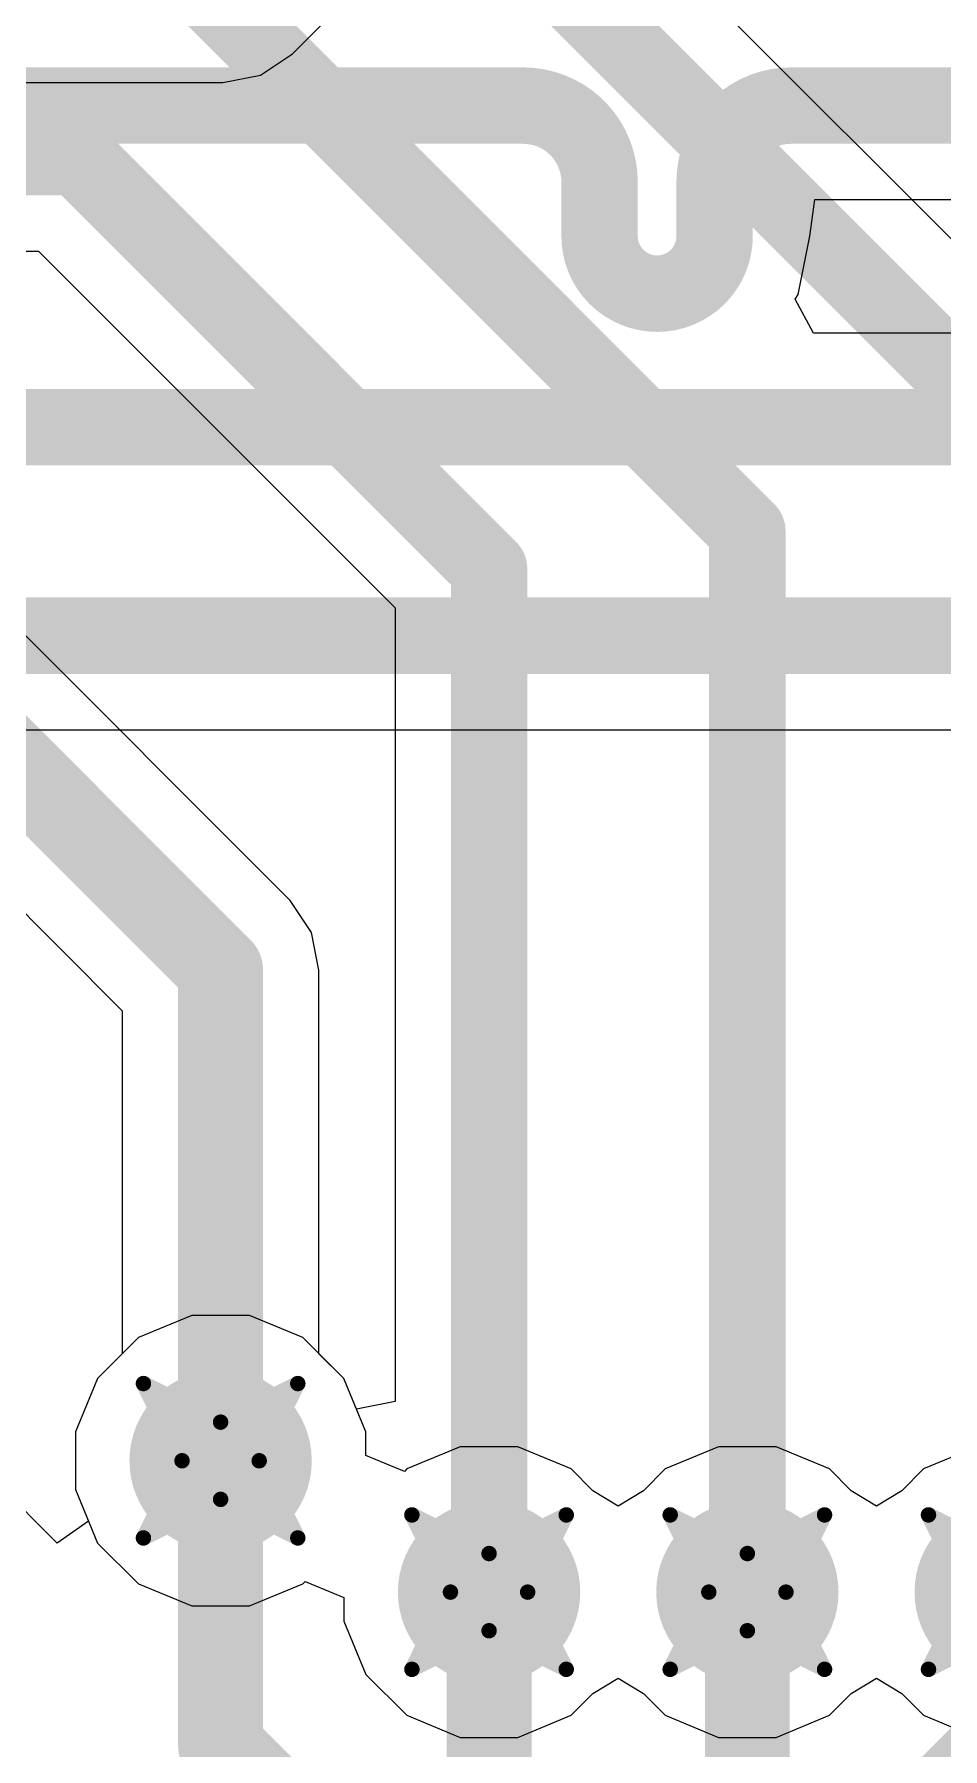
# Model space of a CAD drawing. Header units: inches. Extents: x -3 to 289, y -11 to 89.
# Drawn here: x 96.69 to 99.68, y 15.02 to 20.66 of the extents above; entities that cross this region are included whole.
import ezdxf

# ---------------------------------------------------------------- set-up
doc = ezdxf.new("R2010")
doc.units = ezdxf.units.IN
for name, color, linetype in [('Bottom Layer', 5, 'Continuous'), ('Drill Drawing', 1, 'Continuous'), ('Layer 1', 16, 'Continuous'), ('Layer 2', 76, 'Continuous'), ('Top Layer', 1, 'Continuous'), ('Via Holes', 16, 'Continuous')]:
    doc.layers.add(name, color=color, linetype=linetype)

msp = doc.modelspace()

# ---------------------------------------------------------------- hatches: boundary and pattern name
at = {"layer": 'Bottom Layer'}
h = msp.add_hatch(color=5, dxfattribs=at)
edge = h.paths.add_edge_path()
edge.add_arc((97.3041, 15.9709), 0.3, 0, 360)
h = msp.add_hatch(color=5, dxfattribs=at)
edge = h.paths.add_edge_path()
edge.add_arc((98.1875, 15.5387), 0.3, 0, 360)
h = msp.add_hatch(color=5, dxfattribs=at)
edge = h.paths.add_edge_path()
edge.add_arc((99.0375, 15.5387), 0.3, 0, 360)
h = msp.add_hatch(color=5, dxfattribs=at)
edge = h.paths.add_edge_path()
edge.add_arc((99.8875, 15.5387), 0.3, 0, 360)
at = {"layer": 'Layer 1'}
h = msp.add_hatch(color=16, dxfattribs=at)
edge = h.paths.add_edge_path()
edge.add_arc((97.3041, 15.9709), 0.3, 0, 360)
h = msp.add_hatch(color=16, dxfattribs=at)
edge = h.paths.add_edge_path()
edge.add_arc((98.1875, 15.5387), 0.3, 0, 360)
h = msp.add_hatch(color=16, dxfattribs=at)
edge = h.paths.add_edge_path()
edge.add_arc((99.0375, 15.5387), 0.3, 0, 360)
h = msp.add_hatch(color=16, dxfattribs=at)
edge = h.paths.add_edge_path()
edge.add_arc((99.8875, 15.5387), 0.3, 0, 360)
at = {"layer": 'Layer 2'}
h = msp.add_hatch(color=76, dxfattribs=at)
edge = h.paths.add_edge_path()
edge.add_arc((97.3041, 15.9709), 0.3, 0, 360)
h = msp.add_hatch(color=76, dxfattribs=at)
edge = h.paths.add_edge_path()
edge.add_arc((98.1875, 15.5387), 0.3, 0, 360)
h = msp.add_hatch(color=76, dxfattribs=at)
edge = h.paths.add_edge_path()
edge.add_arc((99.0375, 15.5387), 0.3, 0, 360)
h = msp.add_hatch(color=76, dxfattribs=at)
edge = h.paths.add_edge_path()
edge.add_arc((99.8875, 15.5387), 0.3, 0, 360)
at = {"layer": 'Top Layer'}
h = msp.add_hatch(color=1, dxfattribs=at)
edge = h.paths.add_edge_path()
edge.add_arc((97.3041, 15.9709), 0.3, 0, 360)
h = msp.add_hatch(color=1, dxfattribs=at)
edge = h.paths.add_edge_path()
edge.add_arc((98.1875, 15.5387), 0.3, 0, 360)
h = msp.add_hatch(color=1, dxfattribs=at)
edge = h.paths.add_edge_path()
edge.add_arc((99.0375, 15.5387), 0.3, 0, 360)
h = msp.add_hatch(color=1, dxfattribs=at)
edge = h.paths.add_edge_path()
edge.add_arc((99.8875, 15.5387), 0.3, 0, 360)
at = {"layer": 'Via Holes'}
h = msp.add_hatch(color=7, dxfattribs=at)
edge = h.paths.add_edge_path()
edge.add_arc((97.3041, 15.9709), 0.15, 0, 360)
h = msp.add_hatch(color=7, dxfattribs=at)
edge = h.paths.add_edge_path()
edge.add_arc((98.1875, 15.5387), 0.15, 0, 360)
h = msp.add_hatch(color=7, dxfattribs=at)
edge = h.paths.add_edge_path()
edge.add_arc((99.0375, 15.5387), 0.15, 0, 360)

# ---------------------------------------------------------------- linework, layer by layer
at = {"layer": 'Bottom Layer'}
for p, q in [((97.533, 17.8142), (96.5177, 18.8295)), ((96.1547, 18.2769), (96.9804, 17.4512)), ((97.6032, 17.7092), (97.533, 17.8142)), ((97.6278, 17.5853), (97.6032, 17.7092)), ((97.6278, 16.3229), (97.6278, 17.5853)), ((96.9804, 17.4512), (96.9804, 16.3229)), ((96.9804, 16.3229), (96.899, 16.2416)), ((97.7091, 16.2416), (97.6278, 16.3229)), ((96.899, 16.2416), (96.8263, 16.066)), ((97.7819, 16.066), (97.7091, 16.2416)), ((96.8263, 16.066), (96.8263, 15.8759)), ((97.7819, 15.9884), (97.7819, 16.066)), ((97.9089, 15.9358), (97.7819, 15.9884)), ((98.0925, 16.0165), (97.9168, 15.9438)), ((98.2825, 16.0165), (98.0925, 16.0165)), ((98.4581, 15.9438), (98.2825, 16.0165)), ((98.9425, 16.0165), (98.7668, 15.9438)), ((99.1325, 16.0165), (98.9425, 16.0165)), ((99.3082, 15.9438), (99.1325, 16.0165)), ((99.7925, 16.0165), (99.6168, 15.9438)), ((97.9168, 15.9438), (97.9089, 15.9358)), ((98.5295, 15.8724), (98.4581, 15.9438)), ((98.7668, 15.9438), (98.6955, 15.8724)), ((99.3795, 15.8724), (99.3082, 15.9438)), ((99.6168, 15.9438), (99.5455, 15.8724)), ((96.8263, 15.8759), (96.899, 15.7003)), ((98.6125, 15.8216), (98.5295, 15.8724)), ((98.6955, 15.8724), (98.6125, 15.8216)), ((99.4625, 15.8216), (99.3795, 15.8724)), ((99.5455, 15.8724), (99.4625, 15.8216)), ((96.899, 15.7003), (97.0334, 15.5659)), ((97.5747, 15.5659), (97.5827, 15.5738)), ((97.5827, 15.5738), (97.7097, 15.5212)), ((97.0334, 15.5659), (97.209, 15.4931)), ((97.3991, 15.4931), (97.5747, 15.5659)), ((97.7097, 15.5212), (97.7097, 15.4437)), ((97.209, 15.4931), (97.3991, 15.4931)), ((97.7097, 15.4437), (97.7824, 15.2681)), ((97.7824, 15.2681), (97.9168, 15.1337)), ((98.5295, 15.205), (98.6125, 15.2558)), ((98.6125, 15.2558), (98.6955, 15.205)), ((99.3795, 15.205), (99.4625, 15.2558)), ((99.4625, 15.2558), (99.5455, 15.205)), ((98.4581, 15.1337), (98.5295, 15.205)), ((98.6955, 15.205), (98.7668, 15.1337)), ((99.3082, 15.1337), (99.3795, 15.205)), ((99.5455, 15.205), (99.6168, 15.1337)), ((97.9168, 15.1337), (98.0925, 15.0609)), ((98.2825, 15.0609), (98.4581, 15.1337)), ((98.7668, 15.1337), (98.9425, 15.0609)), ((99.1325, 15.0609), (99.3082, 15.1337)), ((99.6168, 15.1337), (99.7925, 15.0609)), ((98.0925, 15.0609), (98.2825, 15.0609)), ((98.9425, 15.0609), (99.1325, 15.0609))]:
    msp.add_line(p, q, dxfattribs=at)
at = {"layer": 'Bottom Layer', "const_width": 0.2794}
for points in [[(96.2888, 18.6006), (97.3041, 17.5853)], [(97.3041, 15.9709), (97.3041, 17.5853)]]:
    msp.add_lwpolyline(points, dxfattribs=at)
at = {"layer": 'Bottom Layer', "const_width": 0.1397}
for points in [[(97.2342, 17.5853, 1), (97.3739, 17.5853, 1)], [(97.2342, 17.5853, 1), (97.3739, 17.5853, 1)], [(97.2342, 15.9709, 1), (97.3739, 15.9709, 1)]]:
    msp.add_lwpolyline(points, format="xyb", close=True, dxfattribs=at)
at = {"layer": 'Drill Drawing', "const_width": 0.0508}
for points in [[(97.0501, 16.2249), (97.3041, 16.0979)], [(97.0501, 16.2249), (97.1771, 15.9709)], [(97.3041, 16.0979), (97.5581, 16.2249)], [(97.4311, 15.9709), (97.5581, 16.2249)], [(97.0501, 15.7169), (97.1771, 15.9709)], [(97.4311, 15.9709), (97.5581, 15.7169)], [(97.0501, 15.7169), (97.3041, 15.8439)], [(97.3041, 15.8439), (97.5581, 15.7169)], [(97.9335, 15.7927), (98.1875, 15.6657)], [(97.9335, 15.7927), (98.0605, 15.5387)], [(98.1875, 15.6657), (98.4415, 15.7927)], [(98.3145, 15.5387), (98.4415, 15.7927)], [(98.7835, 15.7927), (99.0375, 15.6657)], [(98.7835, 15.7927), (98.9105, 15.5387)], [(99.0375, 15.6657), (99.2915, 15.7927)], [(99.1645, 15.5387), (99.2915, 15.7927)], [(99.6335, 15.7927), (99.8875, 15.6657)], [(99.6335, 15.7927), (99.7605, 15.5387)], [(97.9335, 15.2847), (98.0605, 15.5387)], [(98.3145, 15.5387), (98.4415, 15.2847)], [(98.7835, 15.2847), (98.9105, 15.5387)], [(99.1645, 15.5387), (99.2915, 15.2847)], [(99.6335, 15.2847), (99.7605, 15.5387)], [(97.9335, 15.2847), (98.1875, 15.4117)], [(98.1875, 15.4117), (98.4415, 15.2847)], [(98.7835, 15.2847), (99.0375, 15.4117)], [(99.0375, 15.4117), (99.2915, 15.2847)], [(99.6335, 15.2847), (99.8875, 15.4117)]]:
    msp.add_lwpolyline(points, dxfattribs=at)
at = {"layer": 'Drill Drawing', "const_width": 0.0254}
for points in [[(97.0374, 16.2249, 1), (97.0628, 16.2249, 1)], [(97.0374, 16.2249, 1), (97.0628, 16.2249, 1)], [(97.5454, 16.2249, 1), (97.5708, 16.2249, 1)], [(97.5454, 16.2249, 1), (97.5708, 16.2249, 1)], [(97.2914, 16.0979, 1), (97.3168, 16.0979, 1)], [(97.2914, 16.0979, 1), (97.3168, 16.0979, 1)], [(97.1644, 15.9709, 1), (97.1898, 15.9709, 1)], [(97.1644, 15.9709, 1), (97.1898, 15.9709, 1)], [(97.4184, 15.9709, 1), (97.4438, 15.9709, 1)], [(97.4184, 15.9709, 1), (97.4438, 15.9709, 1)], [(97.2914, 15.8439, 1), (97.3168, 15.8439, 1)], [(97.2914, 15.8439, 1), (97.3168, 15.8439, 1)], [(97.9208, 15.7927, 1), (97.9462, 15.7927, 1)], [(97.9208, 15.7927, 1), (97.9462, 15.7927, 1)], [(98.4288, 15.7927, 1), (98.4542, 15.7927, 1)], [(98.4288, 15.7927, 1), (98.4542, 15.7927, 1)], [(98.7708, 15.7927, 1), (98.7962, 15.7927, 1)], [(98.7708, 15.7927, 1), (98.7962, 15.7927, 1)], [(99.2788, 15.7927, 1), (99.3042, 15.7927, 1)], [(99.2788, 15.7927, 1), (99.3042, 15.7927, 1)], [(99.6208, 15.7927, 1), (99.6462, 15.7927, 1)], [(99.6208, 15.7927, 1), (99.6462, 15.7927, 1)], [(97.0374, 15.7169, 1), (97.0628, 15.7169, 1)], [(97.0374, 15.7169, 1), (97.0628, 15.7169, 1)], [(97.5454, 15.7169, 1), (97.5708, 15.7169, 1)], [(97.5454, 15.7169, 1), (97.5708, 15.7169, 1)], [(98.1748, 15.6657, 1), (98.2002, 15.6657, 1)], [(98.1748, 15.6657, 1), (98.2002, 15.6657, 1)], [(99.0248, 15.6657, 1), (99.0502, 15.6657, 1)], [(99.0248, 15.6657, 1), (99.0502, 15.6657, 1)], [(98.0478, 15.5387, 1), (98.0732, 15.5387, 1)], [(98.0478, 15.5387, 1), (98.0732, 15.5387, 1)], [(98.3018, 15.5387, 1), (98.3272, 15.5387, 1)], [(98.3018, 15.5387, 1), (98.3272, 15.5387, 1)], [(98.8978, 15.5387, 1), (98.9232, 15.5387, 1)], [(98.8978, 15.5387, 1), (98.9232, 15.5387, 1)], [(99.1518, 15.5387, 1), (99.1772, 15.5387, 1)], [(99.1518, 15.5387, 1), (99.1772, 15.5387, 1)], [(98.1748, 15.4117, 1), (98.2002, 15.4117, 1)], [(98.1748, 15.4117, 1), (98.2002, 15.4117, 1)], [(99.0248, 15.4117, 1), (99.0502, 15.4117, 1)], [(99.0248, 15.4117, 1), (99.0502, 15.4117, 1)], [(97.9208, 15.2847, 1), (97.9462, 15.2847, 1)], [(97.9208, 15.2847, 1), (97.9462, 15.2847, 1)], [(98.4288, 15.2847, 1), (98.4542, 15.2847, 1)], [(98.4288, 15.2847, 1), (98.4542, 15.2847, 1)], [(98.7708, 15.2847, 1), (98.7962, 15.2847, 1)], [(98.7708, 15.2847, 1), (98.7962, 15.2847, 1)], [(99.2788, 15.2847, 1), (99.3042, 15.2847, 1)], [(99.2788, 15.2847, 1), (99.3042, 15.2847, 1)], [(99.6208, 15.2847, 1), (99.6462, 15.2847, 1)], [(99.6208, 15.2847, 1), (99.6462, 15.2847, 1)]]:
    msp.add_lwpolyline(points, format="xyb", close=True, dxfattribs=at)
at = {"layer": 'Layer 1'}
for p, q in [((99.2429, 19.9997), (99.2598, 20.1197)), ((99.2598, 20.1197), (100.6217, 20.1197)), ((99.2046, 19.8075), (99.2429, 19.9997)), ((99.2429, 19.9997), (99.2429, 19.9997)), ((99.1948, 19.7927), (99.2046, 19.8075)), ((99.2546, 19.6807), (99.1948, 19.7927)), ((105.3295, 19.6807), (99.2546, 19.6807)), ((93.5417, 18.3758), (100.291, 18.3758)), ((97.209, 16.4487), (97.0334, 16.376)), ((97.3991, 16.4487), (97.209, 16.4487)), ((97.5747, 16.376), (97.3991, 16.4487)), ((97.0334, 16.376), (96.899, 16.2416)), ((97.7091, 16.2416), (97.5747, 16.376)), ((96.899, 16.2416), (96.8263, 16.066)), ((97.7819, 16.066), (97.7091, 16.2416)), ((96.8263, 16.066), (96.8263, 15.8759)), ((97.7819, 15.9884), (97.7819, 16.066)), ((97.9089, 15.9358), (97.7819, 15.9884)), ((98.0925, 16.0165), (97.9168, 15.9438)), ((98.2825, 16.0165), (98.0925, 16.0165)), ((98.4581, 15.9438), (98.2825, 16.0165)), ((98.9425, 16.0165), (98.7668, 15.9438)), ((99.1325, 16.0165), (98.9425, 16.0165)), ((99.3082, 15.9438), (99.1325, 16.0165)), ((99.7925, 16.0165), (99.6168, 15.9438)), ((97.9168, 15.9438), (97.9089, 15.9358)), ((98.5295, 15.8724), (98.4581, 15.9438)), ((98.7668, 15.9438), (98.6955, 15.8724)), ((99.3795, 15.8724), (99.3082, 15.9438)), ((99.6168, 15.9438), (99.5455, 15.8724)), ((96.8263, 15.8759), (96.899, 15.7003)), ((98.6125, 15.8216), (98.5295, 15.8724)), ((98.6955, 15.8724), (98.6125, 15.8216)), ((99.4625, 15.8216), (99.3795, 15.8724)), ((99.5455, 15.8724), (99.4625, 15.8216)), ((96.899, 15.7003), (97.0334, 15.5659)), ((97.5747, 15.5659), (97.5827, 15.5738)), ((97.5827, 15.5738), (97.7097, 15.5212)), ((97.0334, 15.5659), (97.209, 15.4931)), ((97.3991, 15.4931), (97.5747, 15.5659)), ((97.7097, 15.5212), (97.7097, 15.4437)), ((97.209, 15.4931), (97.3991, 15.4931)), ((97.7097, 15.4437), (97.7824, 15.2681)), ((97.7824, 15.2681), (97.9168, 15.1337)), ((98.5295, 15.205), (98.6125, 15.2558)), ((98.6125, 15.2558), (98.6955, 15.205)), ((99.3795, 15.205), (99.4625, 15.2558)), ((99.4625, 15.2558), (99.5455, 15.205)), ((98.4581, 15.1337), (98.5295, 15.205)), ((98.6955, 15.205), (98.7668, 15.1337)), ((99.3082, 15.1337), (99.3795, 15.205)), ((99.5455, 15.205), (99.6168, 15.1337)), ((97.9168, 15.1337), (98.0925, 15.0609)), ((98.2825, 15.0609), (98.4581, 15.1337)), ((98.7668, 15.1337), (98.9425, 15.0609)), ((99.1325, 15.0609), (99.3082, 15.1337)), ((99.6168, 15.1337), (99.7925, 15.0609)), ((98.0925, 15.0609), (98.2825, 15.0609)), ((98.9425, 15.0609), (99.1325, 15.0609))]:
    msp.add_line(p, q, dxfattribs=at)
at = {"layer": 'Layer 1', "const_width": 0.2515}
for points in [[(76.4415, 20.4292), (97.7956, 20.4292)], [(97.7956, 20.4292), (98.2998, 20.4292)], [(99.1812, 20.4292), (100.2336, 20.4292)], [(98.5512, 19.9997), (98.5512, 20.1777)], [(98.9297, 19.9997), (98.9297, 20.1777)], [(76.519, 19.3712), (105.6957, 19.3712)], [(71.3711, 18.6853), (99.8448, 18.6853)]]:
    msp.add_lwpolyline(points, dxfattribs=at)
at = {"layer": 'Layer 1', "const_width": 0.1257}
for points in [[(97.7327, 20.4292, 1), (97.8584, 20.4292, 1)], [(97.7327, 20.4292, 1), (97.8584, 20.4292, 1)], [(98.2369, 20.4292, 1), (98.3626, 20.4292, 1)], [(98.2369, 20.4292, 1), (98.3626, 20.4292, 1)], [(99.1183, 20.4292, 1), (99.244, 20.4292, 1)], [(99.1183, 20.4292, 1), (99.244, 20.4292, 1)], [(98.4884, 20.1777, 1), (98.6141, 20.1777, 1)], [(98.4884, 20.1777, 1), (98.6141, 20.1777, 1)], [(98.8668, 20.1777, 1), (98.9926, 20.1777, 1)], [(98.8668, 20.1777, 1), (98.9926, 20.1777, 1)], [(98.4884, 19.9997, 1), (98.6141, 19.9997, 1)], [(98.4884, 19.9997, 1), (98.6141, 19.9997, 1)], [(98.8668, 19.9997, 1), (98.9926, 19.9997, 1)], [(98.8668, 19.9997, 1), (98.9926, 19.9997, 1)]]:
    msp.add_lwpolyline(points, format="xyb", close=True, dxfattribs=at)
at = {"layer": 'Layer 1', "const_width": 0.2515}
for points in [[(98.2998, 20.4292, -0.414214), (98.5512, 20.1777)], [(98.9297, 20.1777, -0.414214), (99.1812, 20.4292)], [(98.9297, 19.9997, -1), (98.5512, 19.9997)]]:
    msp.add_lwpolyline(points, format="xyb", dxfattribs=at)
at = {"layer": 'Layer 2'}
for p, q in [((100.0636, 19.6349), (98.0731, 21.6254)), ((77.426, 19.9504), (96.7046, 19.9504)), ((96.7046, 19.9504), (97.878, 18.7771)), ((97.878, 18.7771), (97.878, 16.1657)), ((97.209, 16.4487), (97.0334, 16.376)), ((97.3991, 16.4487), (97.209, 16.4487)), ((97.5747, 16.376), (97.3991, 16.4487)), ((97.0334, 16.376), (96.899, 16.2416)), ((97.7091, 16.2416), (97.5747, 16.376)), ((96.899, 16.2416), (96.8263, 16.066)), ((97.751, 16.1404), (97.7091, 16.2416)), ((97.878, 16.1657), (97.751, 16.1404)), ((96.8263, 16.066), (96.8263, 15.8759)), ((96.8263, 15.8759), (96.899, 15.7003)), ((96.899, 15.7003), (97.0334, 15.5659)), ((97.5747, 15.5659), (97.5827, 15.5738)), ((97.5827, 15.5738), (97.7097, 15.5212)), ((97.0334, 15.5659), (97.209, 15.4931)), ((97.3991, 15.4931), (97.5747, 15.5659)), ((97.7097, 15.5212), (97.7097, 15.4437)), ((97.209, 15.4931), (97.3991, 15.4931)), ((97.7097, 15.4437), (97.7824, 15.2681)), ((97.7824, 15.2681), (97.9168, 15.1337)), ((98.5295, 15.205), (98.6125, 15.2558)), ((98.6125, 15.2558), (98.6955, 15.205)), ((99.3795, 15.205), (99.4625, 15.2558)), ((99.4625, 15.2558), (99.5455, 15.205)), ((98.4581, 15.1337), (98.5295, 15.205)), ((98.6955, 15.205), (98.7668, 15.1337)), ((99.3082, 15.1337), (99.3795, 15.205)), ((99.5455, 15.205), (99.6168, 15.1337)), ((97.9168, 15.1337), (98.0925, 15.0609)), ((98.2825, 15.0609), (98.4581, 15.1337)), ((98.7668, 15.1337), (98.9425, 15.0609)), ((99.1325, 15.0609), (99.3082, 15.1337)), ((99.6168, 15.1337), (99.7925, 15.0609)), ((98.0925, 15.0609), (98.2825, 15.0609)), ((98.9425, 15.0609), (99.1325, 15.0609))]:
    msp.add_line(p, q, dxfattribs=at)
at = {"layer": 'Layer 2', "const_width": 0.2515}
for points in [[(97.8543, 21.4066), (99.8448, 19.4161)], [(97.2615, 20.8052), (99.0375, 19.0292)], [(77.426, 20.2599), (96.8328, 20.2599)], [(96.8328, 20.2599), (98.1875, 18.9052)], [(99.0375, 15.5387), (99.0375, 19.0292)], [(98.1875, 15.5387), (98.1875, 18.9052)]]:
    msp.add_lwpolyline(points, dxfattribs=at)
at = {"layer": 'Layer 2', "const_width": 0.1257}
for points in [[(96.77, 20.2599, 1), (96.8957, 20.2599, 1)], [(96.77, 20.2599, 1), (96.8957, 20.2599, 1)], [(98.9746, 19.0292, 1), (99.1004, 19.0292, 1)], [(98.9746, 19.0292, 1), (99.1004, 19.0292, 1)], [(98.1246, 18.9052, 1), (98.2504, 18.9052, 1)], [(98.1246, 18.9052, 1), (98.2504, 18.9052, 1)], [(98.1246, 15.5387, 1), (98.2504, 15.5387, 1)], [(98.9746, 15.5387, 1), (99.1004, 15.5387, 1)]]:
    msp.add_lwpolyline(points, format="xyb", close=True, dxfattribs=at)
at = {"layer": 'Top Layer'}
for p, q in [((97.5403, 20.5999), (99.1414, 22.201)), ((97.4353, 20.5298), (97.5403, 20.5999)), ((94.0714, 20.5051), (97.3114, 20.5051)), ((97.3114, 20.5051), (97.4353, 20.5298)), ((97.209, 16.4487), (97.0334, 16.376)), ((97.3991, 16.4487), (97.209, 16.4487)), ((97.5747, 16.376), (97.3991, 16.4487)), ((97.0334, 16.376), (96.899, 16.2416)), ((97.7091, 16.2416), (97.5747, 16.376)), ((96.899, 16.2416), (96.8263, 16.066)), ((97.7819, 16.066), (97.7091, 16.2416)), ((96.8263, 16.066), (96.8263, 15.8759)), ((97.7819, 15.9884), (97.7819, 16.066)), ((97.9089, 15.9358), (97.7819, 15.9884)), ((98.0925, 16.0165), (97.9168, 15.9438)), ((98.2825, 16.0165), (98.0925, 16.0165)), ((98.4581, 15.9438), (98.2825, 16.0165)), ((98.9425, 16.0165), (98.7668, 15.9438)), ((99.1325, 16.0165), (98.9425, 16.0165)), ((99.3082, 15.9438), (99.1325, 16.0165)), ((99.7925, 16.0165), (99.6168, 15.9438)), ((96.7664, 15.6998), (96.5151, 15.9512)), ((97.9168, 15.9438), (97.9089, 15.9358)), ((98.5295, 15.8724), (98.4581, 15.9438)), ((98.7668, 15.9438), (98.6955, 15.8724)), ((99.3795, 15.8724), (99.3082, 15.9438)), ((99.6168, 15.9438), (99.5455, 15.8724)), ((96.8263, 15.8759), (96.8692, 15.7723)), ((98.6125, 15.8216), (98.5295, 15.8724)), ((98.6955, 15.8724), (98.6125, 15.8216)), ((99.4625, 15.8216), (99.3795, 15.8724)), ((99.5455, 15.8724), (99.4625, 15.8216)), ((96.8692, 15.7723), (96.7664, 15.6998))]:
    msp.add_line(p, q, dxfattribs=at)
at = {"layer": 'Top Layer', "const_width": 0.2794}
for points in [[(97.3041, 15.0321), (97.3041, 15.9709)], [(98.1875, 14.7953), (98.1875, 15.5387)], [(99.0375, 13.5788), (99.0375, 15.5387)], [(99.5375, 14.7247), (99.8875, 15.0747)], [(97.3041, 15.0321), (98.0375, 14.2987)]]:
    msp.add_lwpolyline(points, dxfattribs=at)
at = {"layer": 'Top Layer', "const_width": 0.1397}
for points in [[(97.2342, 15.9709, 1), (97.3739, 15.9709, 1)], [(98.1176, 15.5387, 1), (98.2573, 15.5387, 1)], [(98.9676, 15.5387, 1), (99.1073, 15.5387, 1)], [(97.2342, 15.0321, 1), (97.3739, 15.0321, 1)], [(97.2342, 15.0321, 1), (97.3739, 15.0321, 1)]]:
    msp.add_lwpolyline(points, format="xyb", close=True, dxfattribs=at)

doc.saveas('drawing.dxf')
